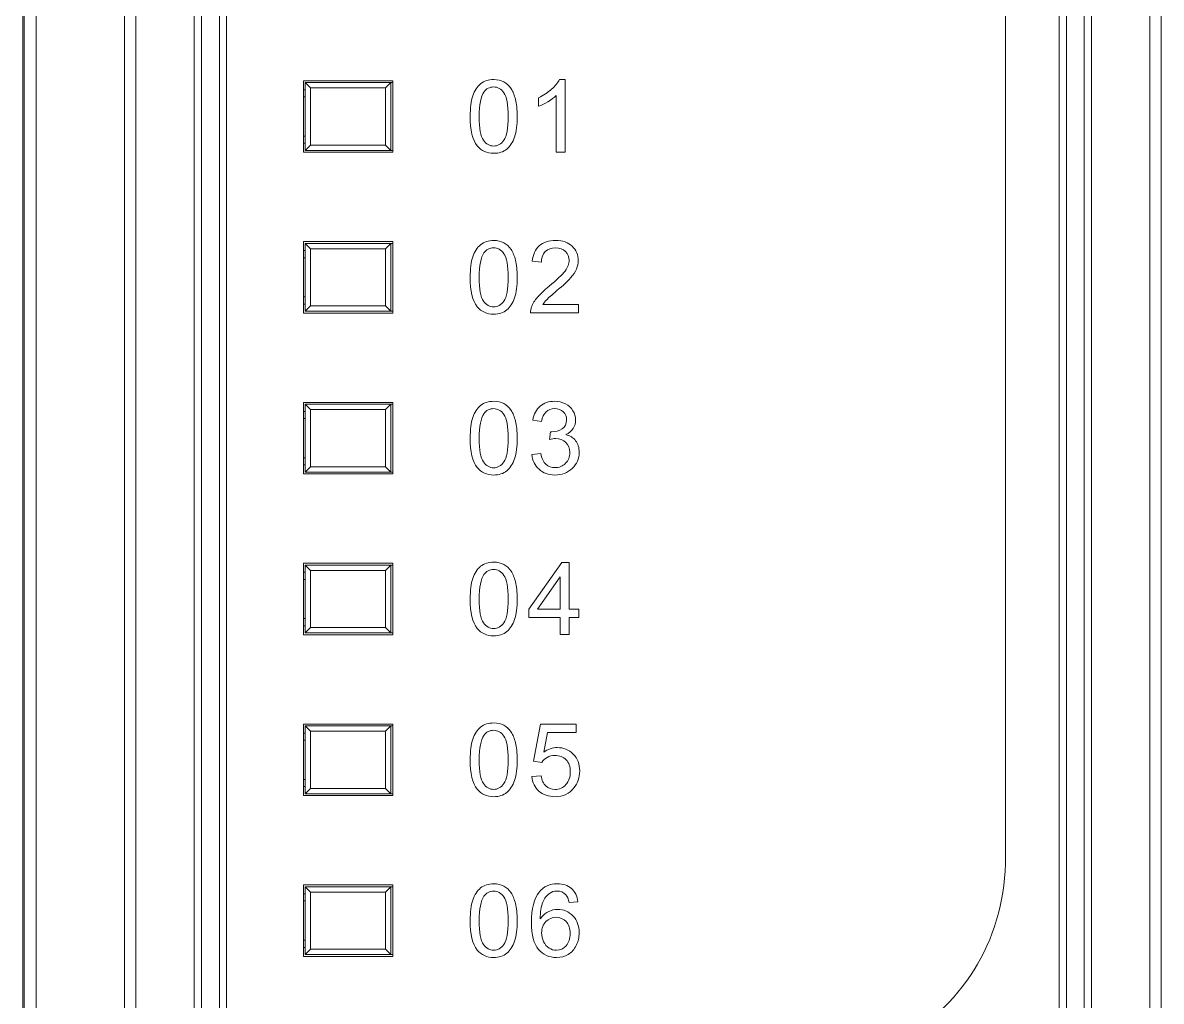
# Model space of a CAD drawing. Header units: millimetres. Extents: x 33157 to 59611, y -29750 to 1750.
# Drawn here: x 53839.09 to 53870.95, y -3971.66 to -3944.29 of the extents above; entities that cross this region are included whole.
import ezdxf

# ---------------------------------------------------------------- set-up
doc = ezdxf.new("R2010")
doc.units = ezdxf.units.MM
doc.layers.get('0').update_dxf_attribs({"lineweight": 18})

msp = doc.modelspace()

# ---------------------------------------------------------------- linework, layer by layer
at = {"lineweight": 9}
for p, q in [((53839.094, -3917.66), (53839.094, -4016.16)), ((53839.132, -3918.324), (53839.132, -4015.496)), ((53839.473, -3918.324), (53839.473, -4015.496)), ((53841.94, -3922.641), (53841.94, -4011.179)), ((53842.256, -3922.641), (53842.256, -4011.179)), ((53870.632, -3922.641), (53870.632, -4011.179)), ((53870.948, -3922.641), (53870.948, -4011.179)), ((53843.894, -3922.91), (53843.894, -4010.91)), ((53844.094, -3922.91), (53844.094, -4010.91)), ((53844.594, -3922.91), (53844.594, -4010.91)), ((53844.794, -3922.91), (53844.794, -4010.91)), ((53868.094, -3922.91), (53868.094, -4010.91)), ((53868.294, -3922.91), (53868.294, -4010.91)), ((53868.794, -3922.91), (53868.794, -4010.91)), ((53868.994, -3922.91), (53868.994, -4010.91)), ((53846.944, -3945.91), (53846.944, -3947.91)), ((53846.994, -3945.96), (53846.994, -3947.86)), ((53849.394, -3945.96), (53849.394, -3947.86)), ((53849.444, -3945.91), (53849.444, -3947.91)), ((53847.144, -3946.11), (53847.144, -3947.71)), ((53849.244, -3946.11), (53849.244, -3947.71)), ((53846.944, -3950.41), (53846.944, -3952.41)), ((53846.994, -3950.46), (53846.994, -3952.36)), ((53849.394, -3950.46), (53849.394, -3952.36)), ((53849.444, -3950.41), (53849.444, -3952.41)), ((53847.144, -3950.61), (53847.144, -3952.21)), ((53849.244, -3950.61), (53849.244, -3952.21)), ((53846.944, -3954.91), (53846.944, -3956.91)), ((53846.994, -3954.96), (53846.994, -3956.86)), ((53849.394, -3954.96), (53849.394, -3956.86)), ((53849.444, -3954.91), (53849.444, -3956.91)), ((53847.144, -3955.11), (53847.144, -3956.71)), ((53849.244, -3955.11), (53849.244, -3956.71)), ((53846.944, -3959.41), (53846.944, -3961.41)), ((53849.444, -3959.41), (53849.444, -3961.41)), ((53846.994, -3959.46), (53846.994, -3961.36)), ((53847.144, -3959.61), (53847.144, -3961.21)), ((53849.244, -3959.61), (53849.244, -3961.21)), ((53849.394, -3959.46), (53849.394, -3961.36)), ((53846.944, -3963.91), (53846.944, -3965.91)), ((53849.444, -3963.91), (53849.444, -3965.91)), ((53846.994, -3963.96), (53846.994, -3965.86)), ((53847.144, -3964.11), (53847.144, -3965.71)), ((53849.244, -3964.11), (53849.244, -3965.71)), ((53849.394, -3963.96), (53849.394, -3965.86)), ((53846.944, -3968.41), (53846.944, -3970.41)), ((53846.994, -3968.46), (53846.994, -3970.36)), ((53847.144, -3968.61), (53847.144, -3970.21)), ((53849.244, -3968.61), (53849.244, -3970.21)), ((53849.394, -3968.46), (53849.394, -3970.36)), ((53849.444, -3968.41), (53849.444, -3970.41))]:
    msp.add_line(p, q, dxfattribs=at)
for points, knots in [([(53866.594, -3922.61), (53866.594, -3922.61), (53867.794, -3922.61), (53867.794, -3922.61), (53867.959, -3922.61), (53868.094, -3922.745), (53868.094, -3922.91), (53868.094, -3922.91), (53868.094, -3974.167), (53868.094, -3974.167), (53868.094, -3974.167), (53859.094, -3979.363), (53859.094, -3979.363), (53859.094, -3979.363), (53859.094, -3975.406), (53859.094, -3975.406), (53859.094, -3975.406), (53863.594, -3972.808), (53863.594, -3972.808), (53865.502, -3971.706), (53866.594, -3969.815), (53866.594, -3967.612), (53866.594, -3967.612), (53866.594, -3922.61), (53866.594, -3922.61)], [0, 0, 0, 0, 144894.691957, 144894.691957, 144894.691957, 289789.383913, 289789.383913, 289789.383913, 434684.07587, 434684.07587, 434684.07587, 579578.767826, 579578.767826, 579578.767826, 724473.459783, 724473.459783, 724473.459783, 869368.151739, 869368.151739, 869368.151739, 1014262.843696, 1014262.843696, 1014262.843696, 1159157.535652, 1159157.535652, 1159157.535652, 1159157.535652]), ([(53851.612, -3946.909), (53851.612, -3946.671), (53851.637, -3946.478), (53851.685, -3946.332), (53851.735, -3946.186), (53851.808, -3946.073), (53851.905, -3945.995), (53852.001, -3945.916), (53852.123, -3945.877), (53852.27, -3945.877), (53852.378, -3945.877), (53852.473, -3945.899), (53852.555, -3945.943), (53852.637, -3945.986), (53852.705, -3946.049), (53852.757, -3946.132), (53852.81, -3946.214), (53852.851, -3946.314), (53852.882, -3946.432), (53852.912, -3946.55), (53852.927, -3946.709), (53852.927, -3946.909), (53852.927, -3947.146), (53852.903, -3947.338), (53852.854, -3947.484), (53852.806, -3947.63), (53852.733, -3947.743), (53852.636, -3947.822), (53852.54, -3947.901), (53852.417, -3947.94), (53852.27, -3947.94), (53852.075, -3947.94), (53851.923, -3947.871), (53851.812, -3947.732), (53851.678, -3947.563), (53851.612, -3947.289), (53851.612, -3946.909)], [0, 0, 0, 0, 141602.385528, 141602.385528, 141602.385528, 283204.771057, 283204.771057, 283204.771057, 424807.156585, 424807.156585, 424807.156585, 566409.542113, 566409.542113, 566409.542113, 708011.927642, 708011.927642, 708011.927642, 849614.31317, 849614.31317, 849614.31317, 991216.698698, 991216.698698, 991216.698698, 1132819.084226, 1132819.084226, 1132819.084226, 1274421.469755, 1274421.469755, 1274421.469755, 1416023.855283, 1416023.855283, 1416023.855283, 1557626.240811, 1557626.240811, 1557626.240811, 1699228.62634, 1699228.62634, 1699228.62634, 1699228.62634]), ([(53854.27, -3947.906), (53854.27, -3947.906), (53854.021, -3947.906), (53854.021, -3947.906), (53854.021, -3947.906), (53854.021, -3946.325), (53854.021, -3946.325), (53853.962, -3946.382), (53853.883, -3946.439), (53853.786, -3946.496), (53853.689, -3946.553), (53853.602, -3946.596), (53853.525, -3946.624), (53853.525, -3946.624), (53853.525, -3946.384), (53853.525, -3946.384), (53853.664, -3946.319), (53853.785, -3946.24), (53853.889, -3946.147), (53853.993, -3946.055), (53854.067, -3945.965), (53854.11, -3945.877), (53854.11, -3945.877), (53854.27, -3945.877), (53854.27, -3945.877), (53854.27, -3945.877), (53854.27, -3947.906), (53854.27, -3947.906)], [0, 0, 0, 0, 143578.937985, 143578.937985, 143578.937985, 287157.875971, 287157.875971, 287157.875971, 430736.813956, 430736.813956, 430736.813956, 574315.751942, 574315.751942, 574315.751942, 717894.689927, 717894.689927, 717894.689927, 861473.627912, 861473.627912, 861473.627912, 1005052.565898, 1005052.565898, 1005052.565898, 1148631.503883, 1148631.503883, 1148631.503883, 1292210.441869, 1292210.441869, 1292210.441869, 1292210.441869]), ([(53851.866, -3946.91), (53851.866, -3947.243), (53851.905, -3947.464), (53851.982, -3947.573), (53852.06, -3947.683), (53852.156, -3947.737), (53852.27, -3947.737), (53852.383, -3947.737), (53852.479, -3947.682), (53852.557, -3947.572), (53852.635, -3947.462), (53852.673, -3947.242), (53852.673, -3946.91), (53852.673, -3946.578), (53852.635, -3946.357), (53852.557, -3946.247), (53852.48, -3946.138), (53852.383, -3946.083), (53852.267, -3946.083), (53852.153, -3946.083), (53852.062, -3946.132), (53851.994, -3946.228), (53851.908, -3946.351), (53851.866, -3946.579), (53851.866, -3946.91)], [0, 0, 0, 0, 144898.898341, 144898.898341, 144898.898341, 289797.796682, 289797.796682, 289797.796682, 434696.695024, 434696.695024, 434696.695024, 579595.593365, 579595.593365, 579595.593365, 724494.491706, 724494.491706, 724494.491706, 869393.390047, 869393.390047, 869393.390047, 1014292.288388, 1014292.288388, 1014292.288388, 1159191.186729, 1159191.186729, 1159191.186729, 1159191.186729]), ([(53851.612, -3951.41), (53851.612, -3951.171), (53851.637, -3950.979), (53851.686, -3950.833), (53851.735, -3950.687), (53851.808, -3950.574), (53851.905, -3950.496), (53852.001, -3950.417), (53852.123, -3950.378), (53852.27, -3950.378), (53852.378, -3950.378), (53852.473, -3950.4), (53852.555, -3950.443), (53852.637, -3950.487), (53852.705, -3950.55), (53852.758, -3950.632), (53852.81, -3950.714), (53852.852, -3950.814), (53852.882, -3950.933), (53852.912, -3951.051), (53852.927, -3951.21), (53852.927, -3951.41), (53852.927, -3951.647), (53852.903, -3951.839), (53852.854, -3951.985), (53852.806, -3952.131), (53852.733, -3952.243), (53852.636, -3952.322), (53852.54, -3952.402), (53852.417, -3952.441), (53852.27, -3952.441), (53852.075, -3952.441), (53851.923, -3952.372), (53851.812, -3952.233), (53851.679, -3952.064), (53851.612, -3951.79), (53851.612, -3951.41)], [0, 0, 0, 0, 141608.644969, 141608.644969, 141608.644969, 283217.289937, 283217.289937, 283217.289937, 424825.934906, 424825.934906, 424825.934906, 566434.579875, 566434.579875, 566434.579875, 708043.224844, 708043.224844, 708043.224844, 849651.869812, 849651.869812, 849651.869812, 991260.514781, 991260.514781, 991260.514781, 1132869.15975, 1132869.15975, 1132869.15975, 1274477.804718, 1274477.804718, 1274477.804718, 1416086.449687, 1416086.449687, 1416086.449687, 1557695.094656, 1557695.094656, 1557695.094656, 1699303.739625, 1699303.739625, 1699303.739625, 1699303.739625]), ([(53854.64, -3952.17), (53854.64, -3952.17), (53854.64, -3952.407), (53854.64, -3952.407), (53854.64, -3952.407), (53853.302, -3952.407), (53853.302, -3952.407), (53853.3, -3952.347), (53853.31, -3952.29), (53853.331, -3952.235), (53853.365, -3952.144), (53853.42, -3952.054), (53853.496, -3951.966), (53853.572, -3951.878), (53853.68, -3951.776), (53853.821, -3951.661), (53854.039, -3951.481), (53854.188, -3951.338), (53854.266, -3951.233), (53854.344, -3951.128), (53854.383, -3951.028), (53854.383, -3950.934), (53854.383, -3950.836), (53854.348, -3950.753), (53854.277, -3950.685), (53854.206, -3950.618), (53854.114, -3950.584), (53854.001, -3950.584), (53853.881, -3950.584), (53853.785, -3950.62), (53853.713, -3950.691), (53853.641, -3950.762), (53853.605, -3950.861), (53853.604, -3950.988), (53853.604, -3950.988), (53853.35, -3950.962), (53853.35, -3950.962), (53853.367, -3950.772), (53853.433, -3950.627), (53853.547, -3950.528), (53853.661, -3950.428), (53853.814, -3950.378), (53854.007, -3950.378), (53854.2, -3950.378), (53854.354, -3950.432), (53854.467, -3950.539), (53854.58, -3950.647), (53854.637, -3950.781), (53854.637, -3950.94), (53854.637, -3951.021), (53854.62, -3951.1), (53854.587, -3951.178), (53854.554, -3951.257), (53854.499, -3951.339), (53854.422, -3951.425), (53854.345, -3951.512), (53854.218, -3951.631), (53854.04, -3951.781), (53853.891, -3951.906), (53853.795, -3951.991), (53853.753, -3952.036), (53853.71, -3952.08), (53853.675, -3952.125), (53853.648, -3952.17), (53853.648, -3952.17), (53854.64, -3952.17), (53854.64, -3952.17)], [0, 0, 0, 0, 138614.250824, 138614.250824, 138614.250824, 277228.501647, 277228.501647, 277228.501647, 415842.752471, 415842.752471, 415842.752471, 554457.003295, 554457.003295, 554457.003295, 693071.254118, 693071.254118, 693071.254118, 831685.504942, 831685.504942, 831685.504942, 970299.755766, 970299.755766, 970299.755766, 1108914.006589, 1108914.006589, 1108914.006589, 1247528.257413, 1247528.257413, 1247528.257413, 1386142.508237, 1386142.508237, 1386142.508237, 1524756.75906, 1524756.75906, 1524756.75906, 1663371.009884, 1663371.009884, 1663371.009884, 1801985.260708, 1801985.260708, 1801985.260708, 1940599.511531, 1940599.511531, 1940599.511531, 2079213.762355, 2079213.762355, 2079213.762355, 2217828.013179, 2217828.013179, 2217828.013179, 2356442.264002, 2356442.264002, 2356442.264002, 2495056.514826, 2495056.514826, 2495056.514826, 2633670.76565, 2633670.76565, 2633670.76565, 2772285.016473, 2772285.016473, 2772285.016473, 2910899.267297, 2910899.267297, 2910899.267297, 3049513.518121, 3049513.518121, 3049513.518121, 3049513.518121]), ([(53851.866, -3951.411), (53851.866, -3951.743), (53851.905, -3951.965), (53851.982, -3952.074), (53852.06, -3952.183), (53852.156, -3952.238), (53852.27, -3952.238), (53852.384, -3952.238), (53852.48, -3952.183), (53852.557, -3952.073), (53852.635, -3951.963), (53852.673, -3951.743), (53852.673, -3951.411), (53852.673, -3951.078), (53852.635, -3950.857), (53852.557, -3950.748), (53852.48, -3950.639), (53852.383, -3950.584), (53852.267, -3950.584), (53852.153, -3950.584), (53852.062, -3950.632), (53851.994, -3950.729), (53851.909, -3950.852), (53851.866, -3951.079), (53851.866, -3951.411)], [0, 0, 0, 0, 144905.304237, 144905.304237, 144905.304237, 289810.608473, 289810.608473, 289810.608473, 434715.91271, 434715.91271, 434715.91271, 579621.216946, 579621.216946, 579621.216946, 724526.521183, 724526.521183, 724526.521183, 869431.82542, 869431.82542, 869431.82542, 1014337.129656, 1014337.129656, 1014337.129656, 1159242.433893, 1159242.433893, 1159242.433893, 1159242.433893]), ([(53851.612, -3955.91), (53851.612, -3955.671), (53851.637, -3955.479), (53851.685, -3955.333), (53851.735, -3955.187), (53851.808, -3955.074), (53851.905, -3954.996), (53852.001, -3954.917), (53852.123, -3954.878), (53852.27, -3954.878), (53852.378, -3954.878), (53852.473, -3954.9), (53852.555, -3954.943), (53852.637, -3954.987), (53852.705, -3955.05), (53852.757, -3955.132), (53852.81, -3955.214), (53852.851, -3955.314), (53852.882, -3955.433), (53852.912, -3955.551), (53852.927, -3955.71), (53852.927, -3955.91), (53852.927, -3956.147), (53852.903, -3956.339), (53852.854, -3956.485), (53852.806, -3956.631), (53852.733, -3956.743), (53852.636, -3956.822), (53852.54, -3956.902), (53852.417, -3956.941), (53852.27, -3956.941), (53852.075, -3956.941), (53851.923, -3956.872), (53851.812, -3956.733), (53851.678, -3956.564), (53851.612, -3956.29), (53851.612, -3955.91)], [0, 0, 0, 0, 141614.903535, 141614.903535, 141614.903535, 283229.80707, 283229.80707, 283229.80707, 424844.710605, 424844.710605, 424844.710605, 566459.614139, 566459.614139, 566459.614139, 708074.517674, 708074.517674, 708074.517674, 849689.421209, 849689.421209, 849689.421209, 991304.324744, 991304.324744, 991304.324744, 1132919.228279, 1132919.228279, 1132919.228279, 1274534.131814, 1274534.131814, 1274534.131814, 1416149.035348, 1416149.035348, 1416149.035348, 1557763.938883, 1557763.938883, 1557763.938883, 1699378.842418, 1699378.842418, 1699378.842418, 1699378.842418]), ([(53853.338, -3956.371), (53853.338, -3956.371), (53853.587, -3956.337), (53853.587, -3956.337), (53853.616, -3956.478), (53853.664, -3956.58), (53853.732, -3956.642), (53853.8, -3956.704), (53853.884, -3956.735), (53853.983, -3956.735), (53854.1, -3956.735), (53854.2, -3956.695), (53854.28, -3956.614), (53854.36, -3956.533), (53854.4, -3956.433), (53854.4, -3956.313), (53854.4, -3956.199), (53854.362, -3956.105), (53854.288, -3956.031), (53854.213, -3955.957), (53854.119, -3955.92), (53854.004, -3955.92), (53853.957, -3955.92), (53853.898, -3955.929), (53853.828, -3955.948), (53853.828, -3955.948), (53853.856, -3955.73), (53853.856, -3955.73), (53853.872, -3955.732), (53853.886, -3955.733), (53853.896, -3955.733), (53854.002, -3955.733), (53854.097, -3955.705), (53854.182, -3955.65), (53854.267, -3955.595), (53854.309, -3955.511), (53854.309, -3955.396), (53854.309, -3955.306), (53854.278, -3955.23), (53854.217, -3955.171), (53854.155, -3955.111), (53854.076, -3955.081), (53853.978, -3955.081), (53853.881, -3955.081), (53853.801, -3955.112), (53853.736, -3955.173), (53853.672, -3955.234), (53853.631, -3955.326), (53853.612, -3955.448), (53853.612, -3955.448), (53853.364, -3955.403), (53853.364, -3955.403), (53853.394, -3955.236), (53853.463, -3955.107), (53853.571, -3955.015), (53853.678, -3954.924), (53853.812, -3954.878), (53853.972, -3954.878), (53854.082, -3954.878), (53854.184, -3954.902), (53854.276, -3954.949), (53854.37, -3954.996), (53854.441, -3955.06), (53854.489, -3955.142), (53854.539, -3955.224), (53854.563, -3955.31), (53854.563, -3955.402), (53854.563, -3955.489), (53854.54, -3955.568), (53854.493, -3955.64), (53854.446, -3955.711), (53854.377, -3955.768), (53854.285, -3955.81), (53854.404, -3955.838), (53854.497, -3955.895), (53854.563, -3955.982), (53854.629, -3956.068), (53854.662, -3956.178), (53854.662, -3956.308), (53854.662, -3956.484), (53854.598, -3956.634), (53854.469, -3956.757), (53854.34, -3956.88), (53854.178, -3956.941), (53853.981, -3956.941), (53853.804, -3956.941), (53853.656, -3956.888), (53853.539, -3956.782), (53853.422, -3956.676), (53853.355, -3956.539), (53853.338, -3956.371)], [0, 0, 0, 0, 137662.279038, 137662.279038, 137662.279038, 275324.558077, 275324.558077, 275324.558077, 412986.837115, 412986.837115, 412986.837115, 550649.116153, 550649.116153, 550649.116153, 688311.395191, 688311.395191, 688311.395191, 825973.67423, 825973.67423, 825973.67423, 963635.953268, 963635.953268, 963635.953268, 1101298.232306, 1101298.232306, 1101298.232306, 1238960.511344, 1238960.511344, 1238960.511344, 1376622.790383, 1376622.790383, 1376622.790383, 1514285.069421, 1514285.069421, 1514285.069421, 1651947.348459, 1651947.348459, 1651947.348459, 1789609.627497, 1789609.627497, 1789609.627497, 1927271.906536, 1927271.906536, 1927271.906536, 2064934.185574, 2064934.185574, 2064934.185574, 2202596.464612, 2202596.464612, 2202596.464612, 2340258.74365, 2340258.74365, 2340258.74365, 2477921.022689, 2477921.022689, 2477921.022689, 2615583.301727, 2615583.301727, 2615583.301727, 2753245.580765, 2753245.580765, 2753245.580765, 2890907.859803, 2890907.859803, 2890907.859803, 3028570.138842, 3028570.138842, 3028570.138842, 3166232.41788, 3166232.41788, 3166232.41788, 3303894.696918, 3303894.696918, 3303894.696918, 3441556.975957, 3441556.975957, 3441556.975957, 3579219.254995, 3579219.254995, 3579219.254995, 3716881.534033, 3716881.534033, 3716881.534033, 3854543.813071, 3854543.813071, 3854543.813071, 3992206.09211, 3992206.09211, 3992206.09211, 4129868.371148, 4129868.371148, 4129868.371148, 4129868.371148]), ([(53851.866, -3955.911), (53851.866, -3956.243), (53851.905, -3956.465), (53851.982, -3956.574), (53852.06, -3956.683), (53852.156, -3956.738), (53852.27, -3956.738), (53852.383, -3956.738), (53852.479, -3956.683), (53852.557, -3956.573), (53852.635, -3956.463), (53852.673, -3956.243), (53852.673, -3955.911), (53852.673, -3955.578), (53852.635, -3955.357), (53852.557, -3955.248), (53852.48, -3955.139), (53852.383, -3955.084), (53852.267, -3955.084), (53852.153, -3955.084), (53852.062, -3955.132), (53851.994, -3955.229), (53851.908, -3955.352), (53851.866, -3955.579), (53851.866, -3955.911)], [0, 0, 0, 0, 144911.709238, 144911.709238, 144911.709238, 289823.418476, 289823.418476, 289823.418476, 434735.127714, 434735.127714, 434735.127714, 579646.836952, 579646.836952, 579646.836952, 724558.54619, 724558.54619, 724558.54619, 869470.255428, 869470.255428, 869470.255428, 1014381.964666, 1014381.964666, 1014381.964666, 1159293.673905, 1159293.673905, 1159293.673905, 1159293.673905]), ([(53851.612, -3960.41), (53851.612, -3960.171), (53851.637, -3959.979), (53851.685, -3959.833), (53851.735, -3959.687), (53851.808, -3959.574), (53851.905, -3959.496), (53852.001, -3959.417), (53852.123, -3959.378), (53852.27, -3959.378), (53852.378, -3959.378), (53852.473, -3959.4), (53852.555, -3959.443), (53852.637, -3959.487), (53852.705, -3959.55), (53852.757, -3959.632), (53852.81, -3959.714), (53852.851, -3959.814), (53852.882, -3959.933), (53852.912, -3960.051), (53852.927, -3960.21), (53852.927, -3960.41), (53852.927, -3960.647), (53852.903, -3960.839), (53852.854, -3960.985), (53852.806, -3961.131), (53852.733, -3961.243), (53852.636, -3961.322), (53852.54, -3961.402), (53852.417, -3961.441), (53852.27, -3961.441), (53852.075, -3961.441), (53851.923, -3961.372), (53851.812, -3961.233), (53851.678, -3961.064), (53851.612, -3960.79), (53851.612, -3960.41)], [0, 0, 0, 0, 141621.162958, 141621.162958, 141621.162958, 283242.325917, 283242.325917, 283242.325917, 424863.488875, 424863.488875, 424863.488875, 566484.651833, 566484.651833, 566484.651833, 708105.814792, 708105.814792, 708105.814792, 849726.97775, 849726.97775, 849726.97775, 991348.140708, 991348.140708, 991348.140708, 1132969.303667, 1132969.303667, 1132969.303667, 1274590.466625, 1274590.466625, 1274590.466625, 1416211.629583, 1416211.629583, 1416211.629583, 1557832.792542, 1557832.792542, 1557832.792542, 1699453.9555, 1699453.9555, 1699453.9555, 1699453.9555]), ([(53854.132, -3961.407), (53854.132, -3961.407), (53854.132, -3960.925), (53854.132, -3960.925), (53854.132, -3960.925), (53853.254, -3960.925), (53853.254, -3960.925), (53853.254, -3960.925), (53853.254, -3960.696), (53853.254, -3960.696), (53853.254, -3960.696), (53854.177, -3959.386), (53854.177, -3959.386), (53854.177, -3959.386), (53854.38, -3959.386), (53854.38, -3959.386), (53854.38, -3959.386), (53854.38, -3960.696), (53854.38, -3960.696), (53854.38, -3960.696), (53854.654, -3960.696), (53854.654, -3960.696), (53854.654, -3960.696), (53854.654, -3960.925), (53854.654, -3960.925), (53854.654, -3960.925), (53854.38, -3960.925), (53854.38, -3960.925), (53854.38, -3960.925), (53854.38, -3961.407), (53854.38, -3961.407), (53854.38, -3961.407), (53854.132, -3961.407), (53854.132, -3961.407)], [0, 0, 0, 0, 142039.791417, 142039.791417, 142039.791417, 284079.582833, 284079.582833, 284079.582833, 426119.37425, 426119.37425, 426119.37425, 568159.165667, 568159.165667, 568159.165667, 710198.957083, 710198.957083, 710198.957083, 852238.7485, 852238.7485, 852238.7485, 994278.539917, 994278.539917, 994278.539917, 1136318.331333, 1136318.331333, 1136318.331333, 1278358.12275, 1278358.12275, 1278358.12275, 1420397.914167, 1420397.914167, 1420397.914167, 1562437.705583, 1562437.705583, 1562437.705583, 1562437.705583]), ([(53851.866, -3960.411), (53851.866, -3960.743), (53851.905, -3960.965), (53851.982, -3961.074), (53852.06, -3961.183), (53852.156, -3961.238), (53852.27, -3961.238), (53852.383, -3961.238), (53852.479, -3961.183), (53852.557, -3961.073), (53852.635, -3960.963), (53852.673, -3960.743), (53852.673, -3960.411), (53852.673, -3960.078), (53852.635, -3959.857), (53852.557, -3959.748), (53852.48, -3959.639), (53852.383, -3959.584), (53852.267, -3959.584), (53852.153, -3959.584), (53852.062, -3959.632), (53851.994, -3959.729), (53851.908, -3959.852), (53851.866, -3960.079), (53851.866, -3960.411)], [0, 0, 0, 0, 144918.115118, 144918.115118, 144918.115118, 289836.230235, 289836.230235, 289836.230235, 434754.345353, 434754.345353, 434754.345353, 579672.46047, 579672.46047, 579672.46047, 724590.575588, 724590.575588, 724590.575588, 869508.690706, 869508.690706, 869508.690706, 1014426.805823, 1014426.805823, 1014426.805823, 1159344.920941, 1159344.920941, 1159344.920941, 1159344.920941]), ([(53854.132, -3960.696), (53854.132, -3960.696), (53854.132, -3959.787), (53854.132, -3959.787), (53854.132, -3959.787), (53853.498, -3960.696), (53853.498, -3960.696), (53853.498, -3960.696), (53854.132, -3960.696), (53854.132, -3960.696)], [0, 0, 0, 0, 160728.148946, 160728.148946, 160728.148946, 321456.297893, 321456.297893, 321456.297893, 482184.446839, 482184.446839, 482184.446839, 482184.446839]), ([(53851.612, -3964.91), (53851.612, -3964.671), (53851.637, -3964.479), (53851.685, -3964.333), (53851.735, -3964.187), (53851.808, -3964.074), (53851.905, -3963.996), (53852.001, -3963.917), (53852.123, -3963.878), (53852.27, -3963.878), (53852.378, -3963.878), (53852.473, -3963.9), (53852.555, -3963.943), (53852.637, -3963.987), (53852.705, -3964.05), (53852.757, -3964.132), (53852.81, -3964.214), (53852.851, -3964.314), (53852.882, -3964.433), (53852.912, -3964.551), (53852.927, -3964.71), (53852.927, -3964.91), (53852.927, -3965.147), (53852.903, -3965.339), (53852.854, -3965.485), (53852.806, -3965.631), (53852.733, -3965.743), (53852.636, -3965.822), (53852.54, -3965.902), (53852.417, -3965.941), (53852.27, -3965.941), (53852.075, -3965.941), (53851.923, -3965.872), (53851.812, -3965.733), (53851.678, -3965.564), (53851.612, -3965.29), (53851.612, -3964.91)], [0, 0, 0, 0, 141627.422986, 141627.422986, 141627.422986, 283254.845973, 283254.845973, 283254.845973, 424882.268959, 424882.268959, 424882.268959, 566509.691945, 566509.691945, 566509.691945, 708137.114932, 708137.114932, 708137.114932, 849764.537918, 849764.537918, 849764.537918, 991391.960904, 991391.960904, 991391.960904, 1133019.383891, 1133019.383891, 1133019.383891, 1274646.806877, 1274646.806877, 1274646.806877, 1416274.229864, 1416274.229864, 1416274.229864, 1557901.65285, 1557901.65285, 1557901.65285, 1699529.075836, 1699529.075836, 1699529.075836, 1699529.075836]), ([(53853.338, -3965.377), (53853.338, -3965.377), (53853.598, -3965.357), (53853.598, -3965.357), (53853.617, -3965.483), (53853.662, -3965.578), (53853.732, -3965.642), (53853.801, -3965.706), (53853.886, -3965.738), (53853.987, -3965.738), (53854.108, -3965.738), (53854.209, -3965.693), (53854.291, -3965.603), (53854.373, -3965.513), (53854.414, -3965.393), (53854.414, -3965.244), (53854.414, -3965.103), (53854.375, -3964.991), (53854.296, -3964.91), (53854.218, -3964.828), (53854.114, -3964.787), (53853.984, -3964.787), (53853.904, -3964.787), (53853.832, -3964.805), (53853.768, -3964.842), (53853.704, -3964.878), (53853.655, -3964.926), (53853.618, -3964.984), (53853.618, -3964.984), (53853.384, -3964.95), (53853.384, -3964.95), (53853.384, -3964.95), (53853.578, -3963.912), (53853.578, -3963.912), (53853.578, -3963.912), (53854.58, -3963.912), (53854.58, -3963.912), (53854.58, -3963.912), (53854.58, -3964.149), (53854.58, -3964.149), (53854.58, -3964.149), (53853.776, -3964.149), (53853.776, -3964.149), (53853.776, -3964.149), (53853.669, -3964.694), (53853.669, -3964.694), (53853.79, -3964.609), (53853.917, -3964.567), (53854.049, -3964.567), (53854.225, -3964.567), (53854.374, -3964.628), (53854.495, -3964.75), (53854.616, -3964.872), (53854.676, -3965.029), (53854.676, -3965.221), (53854.676, -3965.404), (53854.623, -3965.562), (53854.517, -3965.695), (53854.387, -3965.859), (53854.211, -3965.941), (53853.987, -3965.941), (53853.803, -3965.941), (53853.654, -3965.889), (53853.537, -3965.786), (53853.421, -3965.683), (53853.355, -3965.547), (53853.338, -3965.377)], [0, 0, 0, 0, 138633.50622, 138633.50622, 138633.50622, 277267.012441, 277267.012441, 277267.012441, 415900.518661, 415900.518661, 415900.518661, 554534.024881, 554534.024881, 554534.024881, 693167.531102, 693167.531102, 693167.531102, 831801.037322, 831801.037322, 831801.037322, 970434.543542, 970434.543542, 970434.543542, 1109068.049763, 1109068.049763, 1109068.049763, 1247701.555983, 1247701.555983, 1247701.555983, 1386335.062203, 1386335.062203, 1386335.062203, 1524968.568423, 1524968.568423, 1524968.568423, 1663602.074644, 1663602.074644, 1663602.074644, 1802235.580864, 1802235.580864, 1802235.580864, 1940869.087084, 1940869.087084, 1940869.087084, 2079502.593305, 2079502.593305, 2079502.593305, 2218136.099525, 2218136.099525, 2218136.099525, 2356769.605745, 2356769.605745, 2356769.605745, 2495403.111966, 2495403.111966, 2495403.111966, 2634036.618186, 2634036.618186, 2634036.618186, 2772670.124406, 2772670.124406, 2772670.124406, 2911303.630627, 2911303.630627, 2911303.630627, 3049937.136847, 3049937.136847, 3049937.136847, 3049937.136847]), ([(53851.866, -3964.911), (53851.866, -3965.243), (53851.905, -3965.465), (53851.982, -3965.574), (53852.06, -3965.683), (53852.156, -3965.738), (53852.27, -3965.738), (53852.383, -3965.738), (53852.479, -3965.683), (53852.557, -3965.573), (53852.635, -3965.463), (53852.673, -3965.243), (53852.673, -3964.911), (53852.673, -3964.578), (53852.635, -3964.357), (53852.557, -3964.248), (53852.48, -3964.139), (53852.383, -3964.084), (53852.267, -3964.084), (53852.153, -3964.084), (53852.062, -3964.132), (53851.994, -3964.229), (53851.908, -3964.352), (53851.866, -3964.579), (53851.866, -3964.911)], [0, 0, 0, 0, 144924.521616, 144924.521616, 144924.521616, 289849.043233, 289849.043233, 289849.043233, 434773.564849, 434773.564849, 434773.564849, 579698.086466, 579698.086466, 579698.086466, 724622.608082, 724622.608082, 724622.608082, 869547.129699, 869547.129699, 869547.129699, 1014471.651315, 1014471.651315, 1014471.651315, 1159396.172932, 1159396.172932, 1159396.172932, 1159396.172932]), ([(53851.612, -3969.41), (53851.612, -3969.171), (53851.637, -3968.979), (53851.685, -3968.833), (53851.735, -3968.687), (53851.808, -3968.574), (53851.905, -3968.496), (53852.001, -3968.417), (53852.123, -3968.378), (53852.27, -3968.378), (53852.378, -3968.378), (53852.473, -3968.4), (53852.555, -3968.443), (53852.637, -3968.487), (53852.705, -3968.55), (53852.757, -3968.632), (53852.81, -3968.714), (53852.851, -3968.814), (53852.882, -3968.933), (53852.912, -3969.051), (53852.927, -3969.21), (53852.927, -3969.41), (53852.927, -3969.647), (53852.903, -3969.839), (53852.854, -3969.985), (53852.806, -3970.131), (53852.733, -3970.243), (53852.636, -3970.322), (53852.54, -3970.402), (53852.417, -3970.441), (53852.27, -3970.441), (53852.075, -3970.441), (53851.923, -3970.372), (53851.812, -3970.233), (53851.678, -3970.064), (53851.612, -3969.79), (53851.612, -3969.41)], [0, 0, 0, 0, 141633.683619, 141633.683619, 141633.683619, 283267.367238, 283267.367238, 283267.367238, 424901.050857, 424901.050857, 424901.050857, 566534.734475, 566534.734475, 566534.734475, 708168.418094, 708168.418094, 708168.418094, 849802.101713, 849802.101713, 849802.101713, 991435.785332, 991435.785332, 991435.785332, 1133069.468951, 1133069.468951, 1133069.468951, 1274703.15257, 1274703.15257, 1274703.15257, 1416336.836188, 1416336.836188, 1416336.836188, 1557970.519807, 1557970.519807, 1557970.519807, 1699604.203426, 1699604.203426, 1699604.203426, 1699604.203426]), ([(53851.866, -3969.411), (53851.866, -3969.743), (53851.905, -3969.965), (53851.982, -3970.074), (53852.06, -3970.183), (53852.156, -3970.238), (53852.27, -3970.238), (53852.383, -3970.238), (53852.479, -3970.183), (53852.557, -3970.073), (53852.635, -3969.963), (53852.673, -3969.743), (53852.673, -3969.411), (53852.673, -3969.078), (53852.635, -3968.857), (53852.557, -3968.748), (53852.48, -3968.639), (53852.383, -3968.584), (53852.267, -3968.584), (53852.153, -3968.584), (53852.062, -3968.632), (53851.994, -3968.729), (53851.908, -3968.852), (53851.866, -3969.079), (53851.866, -3969.411)], [0, 0, 0, 0, 144930.928735, 144930.928735, 144930.928735, 289861.857469, 289861.857469, 289861.857469, 434792.786204, 434792.786204, 434792.786204, 579723.714938, 579723.714938, 579723.714938, 724654.643673, 724654.643673, 724654.643673, 869585.572408, 869585.572408, 869585.572408, 1014516.501142, 1014516.501142, 1014516.501142, 1159447.429877, 1159447.429877, 1159447.429877, 1159447.429877]), ([(53854.628, -3968.88), (53854.628, -3968.88), (53854.383, -3968.9), (53854.383, -3968.9), (53854.361, -3968.803), (53854.329, -3968.732), (53854.288, -3968.687), (53854.221, -3968.616), (53854.138, -3968.581), (53854.039, -3968.581), (53853.959, -3968.581), (53853.889, -3968.603), (53853.828, -3968.648), (53853.75, -3968.704), (53853.689, -3968.787), (53853.643, -3968.896), (53853.598, -3969.006), (53853.575, -3969.162), (53853.573, -3969.363), (53853.632, -3969.273), (53853.706, -3969.205), (53853.792, -3969.161), (53853.879, -3969.117), (53853.969, -3969.095), (53854.064, -3969.095), (53854.23, -3969.095), (53854.371, -3969.156), (53854.488, -3969.278), (53854.604, -3969.4), (53854.662, -3969.557), (53854.662, -3969.75), (53854.662, -3969.877), (53854.635, -3969.995), (53854.58, -3970.104), (53854.525, -3970.213), (53854.45, -3970.296), (53854.354, -3970.354), (53854.259, -3970.412), (53854.15, -3970.441), (53854.029, -3970.441), (53853.822, -3970.441), (53853.654, -3970.365), (53853.523, -3970.213), (53853.393, -3970.061), (53853.327, -3969.81), (53853.327, -3969.461), (53853.327, -3969.071), (53853.4, -3968.787), (53853.544, -3968.609), (53853.67, -3968.455), (53853.84, -3968.378), (53854.054, -3968.378), (53854.213, -3968.378), (53854.344, -3968.423), (53854.445, -3968.512), (53854.547, -3968.6), (53854.608, -3968.723), (53854.628, -3968.88)], [0, 0, 0, 0, 139101.834703, 139101.834703, 139101.834703, 278203.669406, 278203.669406, 278203.669406, 417305.504109, 417305.504109, 417305.504109, 556407.338812, 556407.338812, 556407.338812, 695509.173515, 695509.173515, 695509.173515, 834611.008218, 834611.008218, 834611.008218, 973712.842921, 973712.842921, 973712.842921, 1112814.677624, 1112814.677624, 1112814.677624, 1251916.512327, 1251916.512327, 1251916.512327, 1391018.34703, 1391018.34703, 1391018.34703, 1530120.181733, 1530120.181733, 1530120.181733, 1669222.016436, 1669222.016436, 1669222.016436, 1808323.851139, 1808323.851139, 1808323.851139, 1947425.685842, 1947425.685842, 1947425.685842, 2086527.520545, 2086527.520545, 2086527.520545, 2225629.355248, 2225629.355248, 2225629.355248, 2364731.189951, 2364731.189951, 2364731.189951, 2503833.024654, 2503833.024654, 2503833.024654, 2642934.859357, 2642934.859357, 2642934.859357, 2642934.859357]), ([(53853.612, -3969.752), (53853.612, -3969.838), (53853.631, -3969.92), (53853.667, -3969.998), (53853.703, -3970.076), (53853.754, -3970.135), (53853.818, -3970.176), (53853.883, -3970.217), (53853.952, -3970.238), (53854.025, -3970.238), (53854.131, -3970.238), (53854.221, -3970.195), (53854.296, -3970.111), (53854.37, -3970.026), (53854.408, -3969.911), (53854.408, -3969.766), (53854.408, -3969.626), (53854.371, -3969.516), (53854.297, -3969.436), (53854.223, -3969.355), (53854.129, -3969.315), (53854.015, -3969.315), (53853.903, -3969.315), (53853.807, -3969.355), (53853.729, -3969.436), (53853.651, -3969.516), (53853.612, -3969.622), (53853.612, -3969.752)], [0, 0, 0, 0, 143612.194211, 143612.194211, 143612.194211, 287224.388422, 287224.388422, 287224.388422, 430836.582632, 430836.582632, 430836.582632, 574448.776843, 574448.776843, 574448.776843, 718060.971054, 718060.971054, 718060.971054, 861673.165265, 861673.165265, 861673.165265, 1005285.359475, 1005285.359475, 1005285.359475, 1148897.553686, 1148897.553686, 1148897.553686, 1292509.747897, 1292509.747897, 1292509.747897, 1292509.747897])]:
    msp.add_open_spline(points, degree=3, knots=knots)
for points in [[(53849.444, -3945.91), (53849.444, -3945.91), (53846.944, -3945.91), (53846.944, -3945.91)], [(53846.994, -3945.96), (53846.994, -3945.96), (53849.444, -3945.96), (53849.444, -3945.96)], [(53846.994, -3945.96), (53846.994, -3945.96), (53847.144, -3946.11), (53847.144, -3946.11)], [(53849.394, -3945.96), (53849.394, -3945.96), (53849.244, -3946.11), (53849.244, -3946.11)], [(53846.994, -3946.16), (53846.994, -3946.16), (53846.944, -3946.16), (53846.944, -3946.16)], [(53846.994, -3946.36), (53846.994, -3946.36), (53846.944, -3946.36), (53846.944, -3946.36)], [(53849.244, -3946.11), (53849.244, -3946.11), (53847.144, -3946.11), (53847.144, -3946.11)], [(53846.944, -3947.46), (53846.944, -3947.46), (53846.994, -3947.46), (53846.994, -3947.46)], [(53846.944, -3947.66), (53846.944, -3947.66), (53846.994, -3947.66), (53846.994, -3947.66)], [(53846.944, -3947.91), (53846.944, -3947.91), (53849.444, -3947.91), (53849.444, -3947.91)], [(53846.994, -3947.86), (53846.994, -3947.86), (53849.444, -3947.86), (53849.444, -3947.86)], [(53846.994, -3947.86), (53846.994, -3947.86), (53847.144, -3947.71), (53847.144, -3947.71)], [(53847.144, -3947.71), (53847.144, -3947.71), (53849.244, -3947.71), (53849.244, -3947.71)], [(53849.394, -3947.86), (53849.394, -3947.86), (53849.244, -3947.71), (53849.244, -3947.71)], [(53849.444, -3950.41), (53849.444, -3950.41), (53846.944, -3950.41), (53846.944, -3950.41)], [(53846.994, -3950.46), (53846.994, -3950.46), (53849.444, -3950.46), (53849.444, -3950.46)], [(53846.994, -3950.46), (53846.994, -3950.46), (53847.144, -3950.61), (53847.144, -3950.61)], [(53849.394, -3950.46), (53849.394, -3950.46), (53849.244, -3950.61), (53849.244, -3950.61)], [(53846.994, -3950.66), (53846.994, -3950.66), (53846.944, -3950.66), (53846.944, -3950.66)], [(53849.244, -3950.61), (53849.244, -3950.61), (53847.144, -3950.61), (53847.144, -3950.61)], [(53846.994, -3950.86), (53846.994, -3950.86), (53846.944, -3950.86), (53846.944, -3950.86)], [(53846.944, -3951.96), (53846.944, -3951.96), (53846.994, -3951.96), (53846.994, -3951.96)], [(53846.944, -3952.41), (53846.944, -3952.41), (53849.444, -3952.41), (53849.444, -3952.41)], [(53846.944, -3952.16), (53846.944, -3952.16), (53846.994, -3952.16), (53846.994, -3952.16)], [(53846.994, -3952.36), (53846.994, -3952.36), (53849.444, -3952.36), (53849.444, -3952.36)], [(53846.994, -3952.36), (53846.994, -3952.36), (53847.144, -3952.21), (53847.144, -3952.21)], [(53847.144, -3952.21), (53847.144, -3952.21), (53849.244, -3952.21), (53849.244, -3952.21)], [(53849.394, -3952.36), (53849.394, -3952.36), (53849.244, -3952.21), (53849.244, -3952.21)], [(53849.444, -3954.91), (53849.444, -3954.91), (53846.944, -3954.91), (53846.944, -3954.91)], [(53846.994, -3954.96), (53846.994, -3954.96), (53849.444, -3954.96), (53849.444, -3954.96)], [(53846.994, -3954.96), (53846.994, -3954.96), (53847.144, -3955.11), (53847.144, -3955.11)], [(53849.394, -3954.96), (53849.394, -3954.96), (53849.244, -3955.11), (53849.244, -3955.11)], [(53846.994, -3955.16), (53846.994, -3955.16), (53846.944, -3955.16), (53846.944, -3955.16)], [(53849.244, -3955.11), (53849.244, -3955.11), (53847.144, -3955.11), (53847.144, -3955.11)], [(53846.994, -3955.36), (53846.994, -3955.36), (53846.944, -3955.36), (53846.944, -3955.36)], [(53846.944, -3956.46), (53846.944, -3956.46), (53846.994, -3956.46), (53846.994, -3956.46)], [(53846.944, -3956.66), (53846.944, -3956.66), (53846.994, -3956.66), (53846.994, -3956.66)], [(53846.994, -3956.86), (53846.994, -3956.86), (53849.444, -3956.86), (53849.444, -3956.86)], [(53846.994, -3956.86), (53846.994, -3956.86), (53847.144, -3956.71), (53847.144, -3956.71)], [(53847.144, -3956.71), (53847.144, -3956.71), (53849.244, -3956.71), (53849.244, -3956.71)], [(53849.394, -3956.86), (53849.394, -3956.86), (53849.244, -3956.71), (53849.244, -3956.71)], [(53846.944, -3956.91), (53846.944, -3956.91), (53849.444, -3956.91), (53849.444, -3956.91)], [(53849.444, -3959.41), (53849.444, -3959.41), (53846.944, -3959.41), (53846.944, -3959.41)], [(53846.994, -3959.66), (53846.994, -3959.66), (53846.944, -3959.66), (53846.944, -3959.66)], [(53846.994, -3959.46), (53846.994, -3959.46), (53849.444, -3959.46), (53849.444, -3959.46)], [(53846.994, -3959.46), (53846.994, -3959.46), (53847.144, -3959.61), (53847.144, -3959.61)], [(53849.244, -3959.61), (53849.244, -3959.61), (53847.144, -3959.61), (53847.144, -3959.61)], [(53849.394, -3959.46), (53849.394, -3959.46), (53849.244, -3959.61), (53849.244, -3959.61)], [(53846.994, -3959.86), (53846.994, -3959.86), (53846.944, -3959.86), (53846.944, -3959.86)], [(53846.944, -3960.96), (53846.944, -3960.96), (53846.994, -3960.96), (53846.994, -3960.96)], [(53846.944, -3961.16), (53846.944, -3961.16), (53846.994, -3961.16), (53846.994, -3961.16)], [(53846.994, -3961.36), (53846.994, -3961.36), (53849.444, -3961.36), (53849.444, -3961.36)], [(53846.994, -3961.36), (53846.994, -3961.36), (53847.144, -3961.21), (53847.144, -3961.21)], [(53847.144, -3961.21), (53847.144, -3961.21), (53849.244, -3961.21), (53849.244, -3961.21)], [(53849.394, -3961.36), (53849.394, -3961.36), (53849.244, -3961.21), (53849.244, -3961.21)], [(53846.944, -3961.41), (53846.944, -3961.41), (53849.444, -3961.41), (53849.444, -3961.41)], [(53849.444, -3963.91), (53849.444, -3963.91), (53846.944, -3963.91), (53846.944, -3963.91)], [(53846.994, -3964.16), (53846.994, -3964.16), (53846.944, -3964.16), (53846.944, -3964.16)], [(53846.994, -3963.96), (53846.994, -3963.96), (53849.444, -3963.96), (53849.444, -3963.96)], [(53846.994, -3963.96), (53846.994, -3963.96), (53847.144, -3964.11), (53847.144, -3964.11)], [(53849.244, -3964.11), (53849.244, -3964.11), (53847.144, -3964.11), (53847.144, -3964.11)], [(53849.394, -3963.96), (53849.394, -3963.96), (53849.244, -3964.11), (53849.244, -3964.11)], [(53846.994, -3964.36), (53846.994, -3964.36), (53846.944, -3964.36), (53846.944, -3964.36)], [(53846.944, -3965.46), (53846.944, -3965.46), (53846.994, -3965.46), (53846.994, -3965.46)], [(53846.944, -3965.66), (53846.944, -3965.66), (53846.994, -3965.66), (53846.994, -3965.66)], [(53846.994, -3965.86), (53846.994, -3965.86), (53847.144, -3965.71), (53847.144, -3965.71)], [(53847.144, -3965.71), (53847.144, -3965.71), (53849.244, -3965.71), (53849.244, -3965.71)], [(53849.394, -3965.86), (53849.394, -3965.86), (53849.244, -3965.71), (53849.244, -3965.71)], [(53846.944, -3965.91), (53846.944, -3965.91), (53849.444, -3965.91), (53849.444, -3965.91)], [(53846.994, -3965.86), (53846.994, -3965.86), (53849.444, -3965.86), (53849.444, -3965.86)], [(53849.444, -3968.41), (53849.444, -3968.41), (53846.944, -3968.41), (53846.944, -3968.41)], [(53846.994, -3968.66), (53846.994, -3968.66), (53846.944, -3968.66), (53846.944, -3968.66)], [(53846.994, -3968.46), (53846.994, -3968.46), (53849.444, -3968.46), (53849.444, -3968.46)], [(53846.994, -3968.46), (53846.994, -3968.46), (53847.144, -3968.61), (53847.144, -3968.61)], [(53849.244, -3968.61), (53849.244, -3968.61), (53847.144, -3968.61), (53847.144, -3968.61)], [(53849.394, -3968.46), (53849.394, -3968.46), (53849.244, -3968.61), (53849.244, -3968.61)], [(53846.994, -3968.86), (53846.994, -3968.86), (53846.944, -3968.86), (53846.944, -3968.86)], [(53846.944, -3969.96), (53846.944, -3969.96), (53846.994, -3969.96), (53846.994, -3969.96)], [(53846.944, -3970.16), (53846.944, -3970.16), (53846.994, -3970.16), (53846.994, -3970.16)], [(53846.994, -3970.36), (53846.994, -3970.36), (53847.144, -3970.21), (53847.144, -3970.21)], [(53847.144, -3970.21), (53847.144, -3970.21), (53849.244, -3970.21), (53849.244, -3970.21)], [(53849.394, -3970.36), (53849.394, -3970.36), (53849.244, -3970.21), (53849.244, -3970.21)], [(53846.944, -3970.41), (53846.944, -3970.41), (53849.444, -3970.41), (53849.444, -3970.41)], [(53846.994, -3970.36), (53846.994, -3970.36), (53849.444, -3970.36), (53849.444, -3970.36)]]:
    msp.add_open_spline(points, degree=3, dxfattribs=at)

doc.saveas('drawing.dxf')
